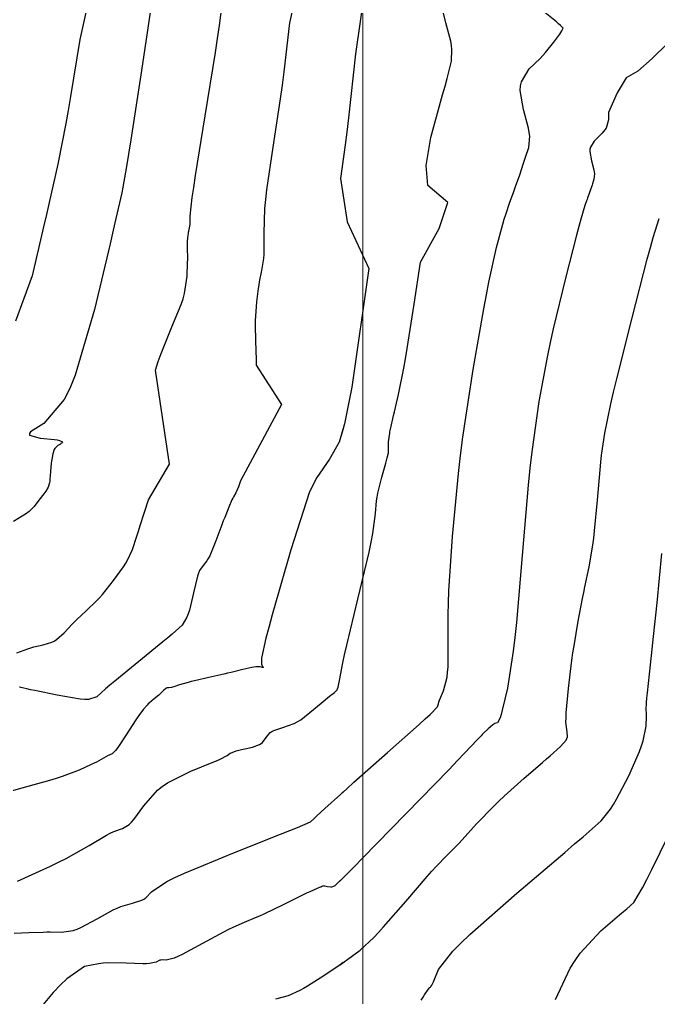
# Model space of a CAD drawing. Header units: metres. Extents: x 837475 to 838479, y 1189012 to 1191015.
# Drawn here: x 837848.9 to 837900.2, y 1190616.6 to 1190695.2 of the extents above; entities that cross this region are included whole.
import ezdxf

# ---------------------------------------------------------------- set-up
doc = ezdxf.new("R2010")
doc.units = ezdxf.units.M
doc.header["$LTSCALE"] = 0.3
doc.layers.add('COORD', color=7, linetype='Continuous', lineweight=20)
doc.layers.add('COTAS 10', color=1, linetype='Continuous')
doc.layers.add('COTAS INT', color=252, linetype='Continuous')

msp = doc.modelspace()

# ---------------------------------------------------------------- linework, layer by layer
at = {"layer": 'COORD'}
msp.add_line((837876.514, 1189013.872), (837876.514, 1191013.872), dxfattribs=at)
at = {"layer": 'COTAS 10'}
for points in [[(837859.528, 1190696.509), (837858.714, 1190691.109), (837857.86, 1190685.535), (837857.678, 1190684.385), (837857.52, 1190683.405), (837857.144, 1190681.286), (837856.67, 1190679.235), (837856.449, 1190678.298), (837856.191, 1190677.201), (837854.934, 1190671.906), (837853.392, 1190666.648), (837852.953, 1190665.574), (837852.509, 1190664.666), (837850.863, 1190662.764), (837849.796, 1190662.082), (837849.718, 1190661.942), (837849.734, 1190661.823), (837850.577, 1190661.572), (837851.738, 1190661.459), (837851.955, 1190661.428), (837852.126, 1190661.397), (837852.368, 1190661.285), (837852.279, 1190661.17), (837852.242, 1190661.137), (837852.2, 1190661.103), (837852.002, 1190660.978), (837851.797, 1190660.798), (837851.749, 1190660.73), (837851.706, 1190660.655), (837851.586, 1190660.318), (837851.504, 1190659.863), (837851.485, 1190659.713), (837851.467, 1190659.552), (837851.418, 1190658.884), (837851.363, 1190658.244), (837851.342, 1190658.101), (837851.318, 1190657.972), (837851.211, 1190657.631), (837851.023, 1190657.321), (837850.949, 1190657.212), (837850.865, 1190657.093), (837850.479, 1190656.581), (837850.084, 1190656.09), (837849.994, 1190655.984), (837849.913, 1190655.892), (837849.689, 1190655.671), (837849.396, 1190655.467), (837849.27, 1190655.386), (837849.126, 1190655.295), (837848.444, 1190654.875)], [(837848.486, 1190621.799), (837849.657, 1190621.843), (837850.82, 1190621.885), (837851.113, 1190621.89), (837851.394, 1190621.892), (837852.301, 1190621.872), (837853.239, 1190622.011), (837853.54, 1190622.113), (837853.857, 1190622.241), (837855.15, 1190622.934), (837856.443, 1190623.66), (837856.761, 1190623.81), (837857.062, 1190623.938), (837858.003, 1190624.214), (837858.741, 1190624.433), (837858.913, 1190624.524), (837859.072, 1190624.628), (837859.53, 1190625.116), (837860.754, 1190625.942), (837861.395, 1190626.259), (837862.168, 1190626.615), (837866.05, 1190628.221), (837869.889, 1190629.738), (837870.634, 1190630.038), (837871.242, 1190630.286), (837872.286, 1190630.749), (837872.554, 1190630.988), (837872.672, 1190631.096), (837872.808, 1190631.221), (837873.457, 1190631.821), (837874.697, 1190632.944), (837875.206, 1190633.398), (837875.787, 1190633.915), (837878.484, 1190636.301), (837881.027, 1190638.565), (837881.511, 1190639.004), (837881.9, 1190639.363), (837882.507, 1190639.982), (837882.57, 1190640.235), (837882.615, 1190640.361), (837882.672, 1190640.513), (837882.978, 1190641.267), (837883.268, 1190642.379), (837883.315, 1190642.756), (837883.348, 1190643.164), (837883.348, 1190644.885), (837883.345, 1190647.399), (837883.376, 1190648.305), (837883.421, 1190649.303), (837883.7, 1190653.667), (837884.179, 1190658.742), (837884.351, 1190660.188), (837884.54, 1190661.652), (837885.361, 1190667.085), (837886.218, 1190671.967), (837886.428, 1190673.082), (837886.627, 1190674.096), (837887.25, 1190676.902), (837887.746, 1190678.762), (837887.865, 1190679.178), (837887.976, 1190679.552), (837888.312, 1190680.543), (837888.607, 1190681.31), (837888.692, 1190681.542), (837888.779, 1190681.783), (837889.104, 1190682.723), (837889.419, 1190683.666), (837889.499, 1190683.908), (837889.576, 1190684.142), (837889.828, 1190684.918), (837889.906, 1190685.829), (837889.872, 1190686.148), (837889.815, 1190686.495), (837889.408, 1190687.989), (837889.139, 1190689.51), (837889.167, 1190689.874), (837889.24, 1190690.215), (837889.877, 1190691.239), (837890.744, 1190692.093), (837890.961, 1190692.326), (837891.169, 1190692.558), (837891.84, 1190693.382), (837892.327, 1190694.05), (837892.419, 1190694.183), (837892.493, 1190694.294), (837892.604, 1190694.508), (837892.371, 1190694.743), (837892.228, 1190694.867), (837892.051, 1190695.016), (837891.127, 1190695.768)], [(837874.697, 1190632.944), (837874.923, 1190633.146)]]:
    msp.add_lwpolyline(points, dxfattribs=at)
at = {"layer": 'COTAS INT'}
for points in [[(837871.633, 1190699.427), (837870.62, 1190694.956), (837870.159, 1190691.019), (837870.016, 1190689.934), (837869.866, 1190688.851), (837869.269, 1190684.956), (837868.766, 1190681.535), (837868.676, 1190680.751), (837868.607, 1190680.037), (837868.534, 1190678.048), (837868.549, 1190676.656), (837868.535, 1190676.319), (837868.513, 1190676.003), (837868.368, 1190675.035), (837868.185, 1190674.147), (837868.14, 1190673.881), (837868.096, 1190673.606), (837867.955, 1190672.541), (837867.865, 1190671.371), (837867.854, 1190671.029), (837867.849, 1190670.681), (837867.879, 1190669.359), (837867.921, 1190667.887), (837867.923, 1190667.442), (837869.959, 1190664.285), (837866.683, 1190658.151), (837866.595, 1190657.889), (837866.515, 1190657.667), (837866.293, 1190657.182), (837866.104, 1190656.863), (837866.044, 1190656.744), (837865.981, 1190656.611), (837865.728, 1190656.024), (837865.402, 1190655.198), (837865.293, 1190654.916), (837865.177, 1190654.61), (837864.69, 1190653.313), (837864.204, 1190652.129), (837864.088, 1190651.895), (837863.981, 1190651.702), (837863.661, 1190651.341), (837863.384, 1190650.947), (837863.302, 1190650.732), (837863.22, 1190650.472), (837862.906, 1190649.149), (837862.565, 1190647.763), (837862.465, 1190647.462), (837862.363, 1190647.197), (837861.975, 1190646.539), (837861.195, 1190645.834), (837860.847, 1190645.539), (837860.44, 1190645.201), (837858.492, 1190643.621), (837856.564, 1190642.052), (837856.17, 1190641.721), (837855.838, 1190641.435), (837855.143, 1190640.777), (837854.471, 1190640.575), (837854.153, 1190640.577), (837853.778, 1190640.603), (837851.944, 1190640.906), (837850.153, 1190641.285), (837849.803, 1190641.36), (837849.518, 1190641.421), (837849.016, 1190641.53), (837848.941, 1190641.553), (837848.924, 1190641.56), (837848.909, 1190641.566)], [(837854.768, 1190698.116), (837853.756, 1190693.604), (837853.027, 1190689.023), (837852.835, 1190687.906), (837852.646, 1190686.854), (837851.997, 1190683.604), (837851.3, 1190680.509), (837851.081, 1190679.557), (837850.851, 1190678.562), (837849.923, 1190674.622), (837848.59, 1190670.978)], [(837848.705, 1190644.32), (837849.598, 1190644.653), (837849.83, 1190644.726), (837850.056, 1190644.79), (837850.818, 1190644.952), (837851.514, 1190645.169), (837851.699, 1190645.267), (837851.88, 1190645.383), (837852.506, 1190645.941), (837853.146, 1190646.616), (837853.336, 1190646.805), (837853.531, 1190646.996), (837854.284, 1190647.693), (837855.101, 1190648.494), (837855.337, 1190648.75), (837855.577, 1190649.021), (837856.478, 1190650.124), (837857.275, 1190651.237), (837857.45, 1190651.514), (837857.603, 1190651.777), (837857.991, 1190652.617), (837858.344, 1190653.689), (837858.476, 1190654.1), (837858.624, 1190654.559), (837859.279, 1190656.628), (837860.967, 1190659.496), (837859.848, 1190667.026), (837860.068, 1190667.722), (837860.295, 1190668.386), (837861.166, 1190670.526), (837861.91, 1190672.327), (837862.056, 1190672.778), (837862.176, 1190673.208), (837862.393, 1190674.591), (837862.427, 1190675.677), (837862.432, 1190675.921), (837862.434, 1190676.139), (837862.427, 1190676.723), (837862.417, 1190677.13), (837862.419, 1190677.237), (837862.422, 1190677.343), (837862.45, 1190677.703), (837862.493, 1190678.031), (837862.507, 1190678.115), (837862.521, 1190678.197), (837862.577, 1190678.471), (837862.622, 1190678.769), (837862.628, 1190678.866), (837862.633, 1190678.97), (837862.628, 1190679.399), (837862.801, 1190680.922), (837862.917, 1190681.716), (837863.063, 1190682.671), (837863.836, 1190687.465), (837864.653, 1190692.556), (837864.827, 1190693.698), (837864.979, 1190694.725), (837865.336, 1190697.465)], [(837876.657, 1190697.687), (837875.903, 1190692.447), (837875.339, 1190687.314), (837875.205, 1190686.17), (837875.079, 1190685.146), (837874.702, 1190682.447), (837875.237, 1190678.945), (837876.994, 1190675.212), (837875.614, 1190665.666), (837875.041, 1190662.721), (837874.609, 1190661.259)], [(837848.766, 1190625.973), (837851.415, 1190627.175), (837852.059, 1190627.49), (837852.663, 1190627.797), (837854.523, 1190628.842), (837855.908, 1190629.656), (837856.213, 1190629.818), (837856.485, 1190629.953), (837857.182, 1190630.208), (837857.735, 1190630.534), (837857.915, 1190630.712), (837858.106, 1190630.929), (837858.895, 1190632.03), (837860, 1190633.277), (837860.391, 1190633.585), (837860.819, 1190633.878), (837862.67, 1190634.801), (837864.394, 1190635.496), (837864.741, 1190635.644), (837865.032, 1190635.773), (837865.613, 1190636.079), (837865.853, 1190636.245), (837865.93, 1190636.285), (837866.01, 1190636.323), (837866.334, 1190636.441), (837866.747, 1190636.551), (837866.883, 1190636.584), (837867.029, 1190636.618), (837867.635, 1190636.749), (837868.209, 1190636.951), (837868.335, 1190637.029), (837868.447, 1190637.117), (837868.733, 1190637.513), (837869.056, 1190637.915), (837869.191, 1190638.006), (837869.346, 1190638.089), (837870.073, 1190638.314), (837870.973, 1190638.637), (837871.238, 1190638.782), (837871.51, 1190638.95), (837872.549, 1190639.755), (837873.465, 1190640.55), (837873.66, 1190640.71), (837873.83, 1190640.846), (837874.229, 1190641.122), (837874.43, 1190641.339), (837874.474, 1190641.438), (837874.513, 1190641.553), (837874.614, 1190642.105), (837874.885, 1190643.51), (837875.031, 1190644.162), (837875.209, 1190644.927), (837876.11, 1190648.643), (837876.997, 1190652.411), (837877.167, 1190653.209), (837877.303, 1190653.901), (837877.521, 1190655.517), (837877.6, 1190656.525), (837877.649, 1190656.834), (837877.709, 1190657.156), (837878.026, 1190658.428), (837878.347, 1190659.556), (837878.41, 1190659.787), (837878.461, 1190659.983), (837878.554, 1190660.398), (837878.568, 1190660.586), (837878.57, 1190660.639), (837878.57, 1190660.693), (837878.565, 1190660.89), (837878.565, 1190661.123), (837878.569, 1190661.2), (837878.574, 1190661.282), (837878.61, 1190661.62), (837878.664, 1190661.986), (837878.681, 1190662.085), (837878.699, 1190662.183), (837878.772, 1190662.529), (837878.91, 1190663.126), (837878.97, 1190663.382), (837879.038, 1190663.678), (837879.361, 1190665.076), (837879.787, 1190667.198), (837879.92, 1190667.95), (837880.06, 1190668.774), (837880.622, 1190672.343), (837881.132, 1190675.726), (837882.63, 1190678.432), (837883.32, 1190680.502), (837881.71, 1190681.883), (837881.595, 1190683.493), (837881.961, 1190685.729), (837882.907, 1190689.151), (837883.102, 1190689.868), (837883.268, 1190690.485), (837883.628, 1190691.879), (837883.663, 1190692.801), (837883.625, 1190693.121), (837883.567, 1190693.469), (837883.182, 1190694.959), (837882.823, 1190696.36)], [(837902.207, 1190694.506), (837899.74, 1190692.075), (837898.592, 1190691.076), (837897.665, 1190690.52), (837896.923, 1190689.314), (837896.245, 1190687.752), (837896.248, 1190687.43), (837896.234, 1190687.15), (837896.046, 1190686.484), (837895.721, 1190686.085), (837895.62, 1190685.972), (837895.515, 1190685.859), (837895.095, 1190685.446), (837894.787, 1190684.949), (837894.751, 1190684.785), (837894.737, 1190684.608), (837894.868, 1190683.871), (837895.065, 1190683.147), (837895.093, 1190682.979), (837895.109, 1190682.824), (837895.071, 1190682.383), (837894.949, 1190682.007), (837894.912, 1190681.894), (837894.873, 1190681.776), (837894.72, 1190681.319), (837894.563, 1190680.864), (837894.521, 1190680.747), (837894.48, 1190680.635), (837894.337, 1190680.263), (837894.015, 1190679.16), (837893.86, 1190678.587), (837893.678, 1190677.897), (837892.783, 1190674.439), (837891.799, 1190670.354), (837891.56, 1190669.269), (837891.336, 1190668.205), (837890.646, 1190664.527), (837890.077, 1190660.471), (837889.929, 1190659.167), (837889.786, 1190657.785), (837889.3, 1190652.14), (837888.839, 1190646.759), (837888.71, 1190645.543), (837888.581, 1190644.446), (837888.11, 1190641.473), (837887.7, 1190639.709), (837887.609, 1190639.375), (837887.528, 1190639.107), (837887.315, 1190638.695), (837887.11, 1190638.637), (837887.035, 1190638.593), (837886.951, 1190638.536), (837886.579, 1190638.226), (837886.187, 1190637.854), (837886.09, 1190637.758), (837885.999, 1190637.664), (837885.715, 1190637.349), (837884.678, 1190636.252), (837884.113, 1190635.665), (837883.428, 1190634.956), (837879.949, 1190631.37), (837876.482, 1190627.817), (837875.804, 1190627.127), (837875.248, 1190626.565), (837874.259, 1190625.598), (837874.053, 1190625.504), (837873.991, 1190625.492), (837873.926, 1190625.487), (837873.674, 1190625.521), (837873.448, 1190625.574), (837873.4, 1190625.581), (837873.358, 1190625.584), (837873.261, 1190625.569), (837873.16, 1190625.518), (837873.116, 1190625.499), (837873.066, 1190625.478), (837872.827, 1190625.385), (837872.243, 1190625.123), (837871.975, 1190624.995), (837871.661, 1190624.844), (837870.143, 1190624.1), (837868.55, 1190623.331), (837868.188, 1190623.164), (837867.861, 1190623.017), (837866.967, 1190622.653), (837866.046, 1190622.251), (837865.702, 1190622.079), (837865.319, 1190621.882), (837863.616, 1190620.953), (837861.979, 1190620.082), (837861.638, 1190619.922), (837861.345, 1190619.796), (837860.694, 1190619.631), (837860.369, 1190619.645), (837860.281, 1190619.632), (837860.196, 1190619.611), (837859.896, 1190619.474), (837859.349, 1190619.345), (837859.108, 1190619.33), (837858.827, 1190619.323), (837857.488, 1190619.373), (837856.004, 1190619.398), (837855.632, 1190619.376), (837855.277, 1190619.341), (837854.135, 1190619.112), (837852.731, 1190618.135), (837852.211, 1190617.63), (837851.633, 1190617.022), (837849.073, 1190613.976)], [(837874.671, 1190619.254), (837874.997, 1190619.484), (837875.306, 1190619.705), (837876.283, 1190620.437), (837877.374, 1190621.447), (837877.754, 1190621.844), (837878.169, 1190622.292), (837879.949, 1190624.332), (837881.673, 1190626.344), (837882.052, 1190626.773), (837882.388, 1190627.148), (837883.247, 1190628.04), (837883.968, 1190628.751), (837884.218, 1190629.012), (837884.488, 1190629.299), (837885.645, 1190630.567), (837887.017, 1190632.011), (837887.424, 1190632.41), (837887.843, 1190632.808), (837889.452, 1190634.242), (837890.926, 1190635.503), (837891.259, 1190635.792), (837891.56, 1190636.055), (837892.377, 1190636.789), (837892.828, 1190637.314), (837892.898, 1190637.446), (837892.945, 1190637.572), (837892.916, 1190637.98), (837892.819, 1190638.738), (837892.824, 1190639.086), (837892.841, 1190639.493), (837893.017, 1190641.459), (837893.298, 1190643.722), (837893.382, 1190644.316), (837893.468, 1190644.897), (837893.804, 1190646.875), (837894.153, 1190648.69), (837894.247, 1190649.167), (837894.341, 1190649.633), (837894.673, 1190651.223), (837894.975, 1190652.968), (837895.05, 1190653.532), (837895.121, 1190654.13), (837895.345, 1190656.581), (837895.556, 1190659.036), (837895.619, 1190659.638), (837895.683, 1190660.205), (837895.931, 1190661.97), (837896.426, 1190664.331), (837896.646, 1190665.274), (837896.903, 1190666.342), (837898.131, 1190671.247), (837899.356, 1190675.953), (837899.61, 1190676.897), (837899.828, 1190677.685), (837900.31, 1190679.233)], [(837874.923, 1190662.323), (837874.609, 1190661.259), (837873.827, 1190659.883), (837872.793, 1190658.421), (837872.207, 1190657.248), (837870.716, 1190652.606), (837869.227, 1190647.388), (837868.943, 1190646.355), (837868.714, 1190645.5), (837868.351, 1190643.9), (837868.358, 1190643.54), (837868.364, 1190643.467), (837868.37, 1190643.406), (837868.404, 1190643.281), (837868.447, 1190643.234), (837868.469, 1190643.208), (837868.509, 1190643.164), (837868.493, 1190643.141), (837868.469, 1190643.142), (837868.437, 1190643.146), (837868.251, 1190643.187), (837867.892, 1190643.194), (837867.75, 1190643.176), (837867.591, 1190643.15), (837866.863, 1190642.983), (837865.928, 1190642.75), (837865.637, 1190642.681), (837865.333, 1190642.611), (837864.122, 1190642.341), (837862.971, 1190642.078), (837862.705, 1190642.011), (837862.463, 1190641.947), (837861.778, 1190641.738), (837861.32, 1190641.588), (837861.22, 1190641.561), (837861.133, 1190641.541), (837860.915, 1190641.521), (837860.766, 1190641.499), (837860.721, 1190641.478), (837860.675, 1190641.45), (837860.495, 1190641.295), (837860.264, 1190641.072), (837860.185, 1190641.001), (837860.1, 1190640.927), (837859.738, 1190640.628), (837859.361, 1190640.304), (837859.266, 1190640.214), (837859.175, 1190640.124), (837858.881, 1190639.797), (837858.511, 1190639.292), (837858.372, 1190639.09), (837858.218, 1190638.86), (837857.53, 1190637.803), (837856.87, 1190636.807), (837856.733, 1190636.615), (837856.617, 1190636.46), (837856.361, 1190636.202), (837856.179, 1190636.135), (837856.108, 1190636.1), (837856.028, 1190636.058), (837855.665, 1190635.844), (837855.11, 1190635.541), (837854.909, 1190635.443), (837854.688, 1190635.337), (837853.717, 1190634.903), (837852.338, 1190634.389), (837851.859, 1190634.233), (837851.338, 1190634.072), (837849.106, 1190633.441), (837846.795, 1190632.791)], [(837881.192, 1190616.404), (837881.339, 1190616.64), (837881.466, 1190616.84), (837881.754, 1190617.257), (837881.894, 1190617.423), (837881.927, 1190617.464), (837881.959, 1190617.502), (837882.054, 1190617.624), (837882.182, 1190617.882), (837882.235, 1190618.007), (837882.295, 1190618.155), (837882.573, 1190618.881), (837883.739, 1190620.353), (837884.358, 1190620.971), (837885.107, 1190621.68), (837888.881, 1190625.003), (837892.726, 1190628.279), (837893.518, 1190628.959), (837894.193, 1190629.54), (837895.648, 1190630.82), (837896.407, 1190631.764), (837896.642, 1190632.133), (837896.889, 1190632.549), (837897.874, 1190634.442), (837898.731, 1190636.392), (837898.898, 1190636.845), (837899.034, 1190637.259), (837899.271, 1190638.437), (837899.294, 1190639.201), (837899.295, 1190639.354), (837899.293, 1190639.481), (837899.268, 1190639.729), (837899.295, 1190640.334), (837899.327, 1190640.686), (837899.369, 1190641.118), (837899.608, 1190643.346), (837899.937, 1190646.392), (837900.036, 1190647.341), (837900.138, 1190648.335), (837900.535, 1190652.304)], [(837874.885, 1190643.51), (837874.923, 1190643.682)], [(837891.982, 1190616.463), (837893.167, 1190618.993), (837893.55, 1190619.609), (837893.956, 1190620.187), (837895.62, 1190621.971), (837897.134, 1190623.261), (837897.447, 1190623.529), (837897.712, 1190623.758), (837898.286, 1190624.262), (837898.973, 1190625.443), (837899.312, 1190626.099), (837899.714, 1190626.897), (837901.7, 1190630.967)], [(837874.923, 1190626.248), (837874.259, 1190625.598)], [(837874.923, 1190619.432), (837874.671, 1190619.254), (837873.356, 1190618.358), (837872.052, 1190617.534), (837871.732, 1190617.351), (837871.431, 1190617.186), (837870.496, 1190616.754), (837869.483, 1190616.477)]]:
    msp.add_lwpolyline(points, dxfattribs=at)

doc.saveas('drawing.dxf')
